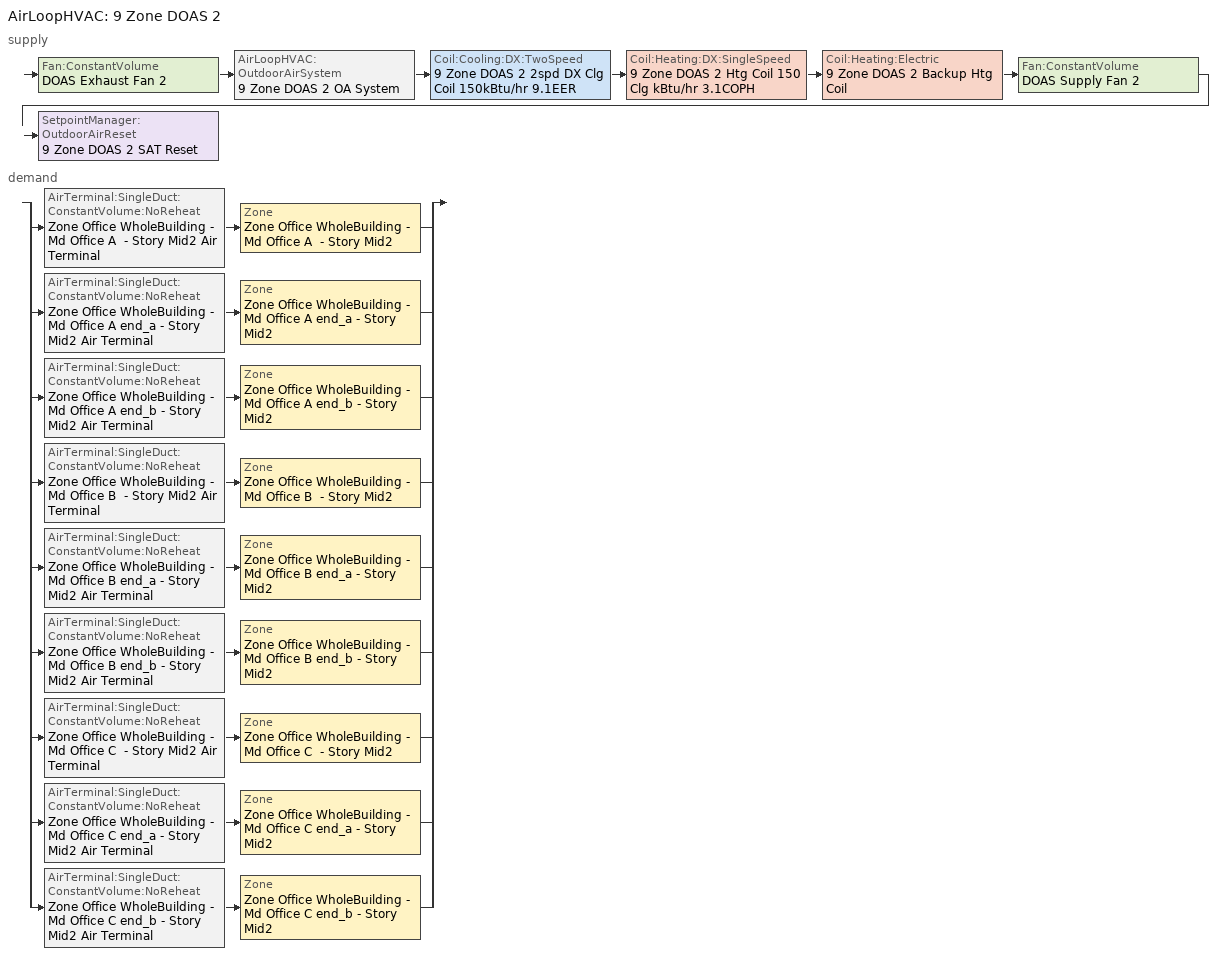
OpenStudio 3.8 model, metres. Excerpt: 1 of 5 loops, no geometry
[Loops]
AirLoopHVAC '9 Zone DOAS 2'
 supply: Fan:ConstantVolume 'DOAS Exhaust Fan 2' > AirLoopHVAC:OutdoorAirSystem '9 Zone DOAS 2 OA System' > Coil:Cooling:DX:TwoSpeed '9 Zone DOAS 2 2spd DX Clg Coil 150kBtu/hr 9.1EER' > Coil:Heating:DX:SingleSpeed '9 Zone DOAS 2 Htg Coil 150 Clg kBtu/hr 3.1COPH' > Coil:Heating:Electric '9 Zone DOAS 2 Backup Htg Coil' > Fan:ConstantVolume 'DOAS Supply Fan 2' > SetpointManager:OutdoorAirReset '9 Zone DOAS 2 SAT Reset'
 demand: split
  | AirTerminal:SingleDuct:ConstantVolume:NoReheat 'Zone Office WholeBuilding - Md Office A  - Story Mid2 Air Terminal' > Zone 'Zone Office WholeBuilding - Md Office A  - Story Mid2'
  | AirTerminal:SingleDuct:ConstantVolume:NoReheat 'Zone Office WholeBuilding - Md Office A end_a - Story Mid2 Air Terminal' > Zone 'Zone Office WholeBuilding - Md Office A end_a - Story Mid2'
  | AirTerminal:SingleDuct:ConstantVolume:NoReheat 'Zone Office WholeBuilding - Md Office A end_b - Story Mid2 Air Terminal' > Zone 'Zone Office WholeBuilding - Md Office A end_b - Story Mid2'
  | AirTerminal:SingleDuct:ConstantVolume:NoReheat 'Zone Office WholeBuilding - Md Office B  - Story Mid2 Air Terminal' > Zone 'Zone Office WholeBuilding - Md Office B  - Story Mid2'
  | AirTerminal:SingleDuct:ConstantVolume:NoReheat 'Zone Office WholeBuilding - Md Office B end_a - Story Mid2 Air Terminal' > Zone 'Zone Office WholeBuilding - Md Office B end_a - Story Mid2'
  | AirTerminal:SingleDuct:ConstantVolume:NoReheat 'Zone Office WholeBuilding - Md Office B end_b - Story Mid2 Air Terminal' > Zone 'Zone Office WholeBuilding - Md Office B end_b - Story Mid2'
  | AirTerminal:SingleDuct:ConstantVolume:NoReheat 'Zone Office WholeBuilding - Md Office C  - Story Mid2 Air Terminal' > Zone 'Zone Office WholeBuilding - Md Office C  - Story Mid2'
  | AirTerminal:SingleDuct:ConstantVolume:NoReheat 'Zone Office WholeBuilding - Md Office C end_a - Story Mid2 Air Terminal' > Zone 'Zone Office WholeBuilding - Md Office C end_a - Story Mid2'
  | AirTerminal:SingleDuct:ConstantVolume:NoReheat 'Zone Office WholeBuilding - Md Office C end_b - Story Mid2 Air Terminal' > Zone 'Zone Office WholeBuilding - Md Office C end_b - Story Mid2'
[Sizing:Zone] Zone Cooling Design Supply Air Temperature Input Method=SupplyAirTemperature; Zone Cooling Design Supply Air Temperature {C}=12.7778; Zone Cooling Design Supply Air Temperature Difference {deltaC}=11.11; Zone Heating Design Supply Air Temperature Input Method=SupplyAirTemperature; Zone Heating Design Supply Air Temperature {C}=40; Zone Heating Design Supply Air Temperature Difference {deltaC}=11.11; Zone Cooling Design Supply Air Humidity Ratio {kg-H2O/kg-air}=0.0085; Zone Heating Design Supply Air Humidity Ratio {kg-H2O/kg-air}=0.008; Cooling Design Air Flow Method=DesignDay; Heating Design Air Flow Method=DesignDay; Account for Dedicated Outdoor Air System=Yes; Dedicated Outdoor Air System Control Strategy=NeutralSupplyAir; Dedicated Outdoor Air Low Setpoint Temperature for Design {C}=15.556; Dedicated Outdoor Air High Setpoint Temperature for Design {C}=21.111; Zone Load Sizing Method=Sensible Load Only No Latent Load; Zone Latent Cooling Design Supply Air Humidity Ratio Input Method=HumidityRatioDifference; Zone Cooling Design Supply Air Humidity Ratio Difference {kgWater/kgDryAir}=0.005; Zone Latent Heating Design Supply Air Humidity Ratio Input Method=HumidityRatioDifference; Zone Humidification Design Supply Air Humidity Ratio Difference {kgWater/kgDryAir}=0.005
Zone Office WholeBuilding - Md Office A end_a - Story Mid2; Zone Office WholeBuilding - Md Office B end_a - Story Mid2; Zone Office WholeBuilding - Md Office C end_a - Story Mid2; Zone Office WholeBuilding - Md Office A  - Story Mid2; Zone Office WholeBuilding - Md Office B  - Story Mid2; Zone Office WholeBuilding - Md Office C  - Story Mid2; Zone Office WholeBuilding - Md Office A end_b - Story Mid2; Zone Office WholeBuilding - Md Office B end_b - Story Mid2; Zone Office WholeBuilding - Md Office C end_b - Story Mid2
[Zone equipment]
Zone Office WholeBuilding - Md Office A end_a - Story Mid2: Zone Office WholeBuilding - Md Office A end_a - Story Mid2 Air Terminal, Zone Office WholeBuilding - Md Office A end_a - Story Mid2 VRF Terminal Unit
Zone Office WholeBuilding - Md Office B end_a - Story Mid2: Zone Office WholeBuilding - Md Office B end_a - Story Mid2 Air Terminal, Zone Office WholeBuilding - Md Office B end_a - Story Mid2 VRF Terminal Unit
Zone Office WholeBuilding - Md Office C end_a - Story Mid2: Zone Office WholeBuilding - Md Office C end_a - Story Mid2 Air Terminal, Zone Office WholeBuilding - Md Office C end_a - Story Mid2 VRF Terminal Unit
Zone Office WholeBuilding - Md Office A  - Story Mid2: Zone Office WholeBuilding - Md Office A  - Story Mid2 Air Terminal, Zone Office WholeBuilding - Md Office A  - Story Mid2 VRF Terminal Unit
Zone Office WholeBuilding - Md Office B  - Story Mid2: Zone Office WholeBuilding - Md Office B  - Story Mid2 Air Terminal, Zone Office WholeBuilding - Md Office B  - Story Mid2 VRF Terminal Unit
Zone Office WholeBuilding - Md Office C  - Story Mid2: Zone Office WholeBuilding - Md Office C  - Story Mid2 Air Terminal, Zone Office WholeBuilding - Md Office C  - Story Mid2 VRF Terminal Unit
Zone Office WholeBuilding - Md Office A end_b - Story Mid2: Zone Office WholeBuilding - Md Office A end_b - Story Mid2 Air Terminal, Zone Office WholeBuilding - Md Office A end_b - Story Mid2 VRF Terminal Unit
Zone Office WholeBuilding - Md Office B end_b - Story Mid2: Zone Office WholeBuilding - Md Office B end_b - Story Mid2 Air Terminal, Zone Office WholeBuilding - Md Office B end_b - Story Mid2 VRF Terminal Unit
Zone Office WholeBuilding - Md Office C end_b - Story Mid2: Zone Office WholeBuilding - Md Office C end_b - Story Mid2 Air Terminal, Zone Office WholeBuilding - Md Office C end_b - Story Mid2 VRF Terminal Unit
[AirLoopHVAC]
9 Zone DOAS 2: Availability Schedule=9 Zone DOAS 2 Occ Sch; Design Supply Air Flow Rate {m3/s}=1.7698; Design Return Air Flow Fraction of Supply Air Flow=1
[Sizing:System]
9 Zone DOAS 2: Type of Load to Size On=VentilationRequirement; Design Outdoor Air Flow Rate {m3/s}=1.7698; Central Heating Maximum System Air Flow Ratio=1; Preheat Design Temperature {C}=7; Preheat Design Humidity Ratio {kg-H2O/kg-Air}=0.008; Precool Design Temperature {C}=12.8; Precool Design Humidity Ratio {kg-H2O/kg-Air}=0.008; Central Cooling Design Supply Air Temperature {C}=15.5556; Central Heating Design Supply Air Temperature {C}=21.1111; Sizing Option=Coincident; 100% Outdoor Air in Cooling=Yes; 100% Outdoor Air in Heating=Yes; Central Cooling Design Supply Air Humidity Ratio {kg-H2O/kg-Air}=0.0085; System Outdoor Air Method=ZoneSum; Zone Maximum Outdoor Air Fraction=1; Cooling Supply Air Flow Rate Per Floor Area {m3/s-m2}=0.00996765; Cooling Fraction of Autosized Cooling Supply Air Flow Rate=1; Cooling Supply Air Flow Rate Per Unit Cooling Capacity {m3/s-W}=3.94755e-05; Heating Supply Air Flow Rate Per Floor Area {m3/s-m2}=0.00996765; Heating Fraction of Autosized Heating Supply Air Flow Rate=1; Heating Fraction of Autosized Cooling Supply Air Flow Rate=1; Heating Supply Air Flow Rate Per Unit Heating Capacity {m3/s-W}=3.15882e-05; Cooling Design Capacity Method=CoolingDesignCapacity; Cooling Design Capacity {W}=43816.33; Cooling Design Capacity Per Floor Area {W/m2}=234.7; Fraction of Autosized Cooling Design Capacity=1; Heating Design Capacity Method=HeatingDesignCapacity; Heating Design Capacity {W}=56056.08; Heating Design Capacity Per Floor Area {W/m2}=157; Fraction of Autosized Heating Design Capacity=1; Central Cooling Capacity Control Method=OnOff; Occupant Diversity=1
[Fan:ConstantVolume] Availability Schedule=Always On Discrete; Fan Total Efficiency=0.56875; Pressure Rise {Pa}=622.722; Maximum Flow Rate {m3/s}=1.7698; Motor Efficiency=0.875; Motor In Airstream Fraction=1
DOAS Supply Fan 2; DOAS Exhaust Fan 2
[Coil:Heating:Electric]
9 Zone DOAS 2 Backup Htg Coil: Availability Schedule=Always On Discrete; Efficiency=1; Nominal Capacity {W}=56056.1
[Coil:Heating:DX:SingleSpeed]
9 Zone DOAS 2 Htg Coil 150 Clg kBtu/hr 3.1COPH: Availability Schedule=Always On Discrete; Rated Total Heating Capacity {W}=43948.4; Rated COP {W/W}=3.361; Rated Air Flow Rate {m3/s}=1.7698; Rated Supply Fan Power Per Volume Flow Rate 2017 {W/(m3/s)}=773.3; Rated Supply Fan Power Per Volume Flow Rate 2023 {W/(m3/s)}=934.4; Total Heating Capacity Function of Temperature Curve=DXHEAT-NECB2011-REF-CAPFT; Total Heating Capacity Function of Flow Fraction Curve=DXHEAT-NECB2011-REF-CAPFFLOW; Energy Input Ratio Function of Temperature Curve=DXHEAT-NECB2011-REF-EIRFT; Energy Input Ratio Function of Flow Fraction Curve=DXHEAT-NECB2011-REF-EIRFFLOW; Part Load Fraction Correlation Curve=DXHEAT-NECB2011-REF-PLFFPLR; Defrost Energy Input Ratio Function of Temperature Curve=9 Zone DOAS 2 Htg Coil Defrost EIR Func of Temp Curve; Defrost Strategy=ReverseCycle; Defrost Control=OnDemand; Defrost Time Period Fraction=0.166667; Resistive Defrost Heater Capacity {W}=2000
[Coil:Cooling:DX:TwoSpeed]
9 Zone DOAS 2 2spd DX Clg Coil 150kBtu/hr 9.1EER: Availability Schedule=Always On Discrete; Rated High Speed Total Cooling Capacity {W}=43948.4; Rated High Speed Sensible Heat Ratio=0.701083; Rated High Speed COP {W/W}=3.16622; Rated High Speed Air Flow Rate {m3/s}=1.7698; Rated High Speed Evaporator Fan Power Per Volume Flow Rate 2017 {W/(m3/s)}=773.3; Rated High Speed Evaporator Fan Power Per Volume Flow Rate 2023 {W/(m3/s)}=934.4; Unit Internal Static Air Pressure {Pa}=773.3; Total Cooling Capacity Function of Temperature Curve=HPACCoolCapFT; Total Cooling Capacity Function of Flow Fraction Curve=HPACCoolCapFFF; Energy Input Ratio Function of Temperature Curve=HPACCOOLEIRFT; Energy Input Ratio Function of Flow Fraction Curve=HPACCOOLEIRFFF; Part Load Fraction Correlation Curve=HPACCOOLPLFFPLR; Rated Low Speed Total Cooling Capacity {W}=14648; Rated Low Speed Sensible Heat Ratio=0.69; Rated Low Speed COP {W/W}=3.16622; Rated Low Speed Air Flow Rate {m3/s}=0.589875; Rated Low Speed Evaporator Fan Power Per Volume Flow Rate 2017 {W/(m3/s)}=773.3; Rated Low Speed Evaporator Fan Power Per Volume Flow Rate 2023 {W/(m3/s)}=934.4; Low Speed Total Cooling Capacity Function of Temperature Curve=HPACCoolCapFT; Low Speed Energy Input Ratio Function of Temperature Curve=HPACCOOLEIRFT; Condenser Type=AirCooled; Minimum Outdoor Dry-Bulb Temperature for Compressor Operation {C}=-25; High Speed Evaporative Condenser Effectiveness=0.9; High Speed Evaporative Condenser Air Flow Rate {m3/s}=Autosize; High Speed Evaporative Condenser Pump Rated Power Consumption {W}=Autosize; Low Speed Evaporative Condenser Effectiveness=0.9; Low Speed Evaporative Condenser Air Flow Rate {m3/s}=Autosize; Low Speed Evaporative Condenser Pump Rated Power Consumption {W}=Autosize; Basin Heater Capacity {W/K}=0; Basin Heater Setpoint Temperature {C}=2
[Controller:OutdoorAir]
9 Zone DOAS 2 Outdoor Air Controller: Minimum Outdoor Air Flow Rate {m3/s}=1.7698; Maximum Outdoor Air Flow Rate {m3/s}=1.7698; Economizer Control Type=NoEconomizer; Economizer Control Action Type=ModulateFlow; Lockout Type=LockoutWithCompressor; Minimum Limit Type=FixedMinimum; Minimum Outdoor Air Schedule=Always On Discrete; Minimum Fraction of Outdoor Air Schedule=Always On Discrete; Controller Mechanical Ventilation=9 Zone DOAS 2 Mechanical Ventilation Controller; High Humidity Control=No; Heat Recovery Bypass Control Type=BypassWhenWithinEconomizerLimits; Economizer Operation Staging=InterlockedWithMechanicalCooling
[Controller:MechanicalVentilation]
9 Zone DOAS 2 Mechanical Ventilation Controller: Availability Schedule=Always On Discrete; System Outdoor Air Method=ZoneSum
[AirLoopHVAC:OutdoorAirSystem]
9 Zone DOAS 2 OA System: Controller=9 Zone DOAS 2 Outdoor Air Controller
[SetpointManager:OutdoorAirReset]
9 Zone DOAS 2 SAT Reset: Control Variable=Temperature; Setpoint at Outdoor Low Temperature {C}=21.1111; Outdoor Low Temperature {C}=12.7778; Setpoint at Outdoor High Temperature {C}=15.5556; Outdoor High Temperature {C}=21.1111; Setpoint Node or NodeList=9 Zone DOAS 2 Supply Outlet Node
[AirTerminal:SingleDuct:ConstantVolume:NoReheat] Availability Schedule=Always On Discrete
Name | Maximum Air Flow Rate {m3/s}
Zone Office WholeBuilding - Md Office A  - Story Mid2 Air Terminal; Zone Office WholeBuilding - Md Office C  - Story Mid2 Air Terminal | 0.172635
Zone Office WholeBuilding - Md Office A end_a - Story Mid2 Air Terminal; Zone Office WholeBuilding - Md Office A end_b - Story Mid2 Air Terminal; Zone Office WholeBuilding - Md Office C end_a - Story Mid2 Air Terminal; Zone Office WholeBuilding - Md Office C end_b - Story Mid2 Air Terminal | 0.0106188
Zone Office WholeBuilding - Md Office B  - Story Mid2 Air Terminal | 1.23066
Zone Office WholeBuilding - Md Office B end_a - Story Mid2 Air Terminal; Zone Office WholeBuilding - Md Office B end_b - Story Mid2 Air Terminal | 0.0756985
[AirConditioner:VariableRefrigerantFlow]
9 Zone VRF System 2: Availability Schedule=Always On Discrete; Gross Rated Total Cooling Capacity {W}=207270; Gross Rated Cooling COP {W/W}=4.287; Minimum Outdoor Temperature in Cooling Mode {C}=-15; Maximum Outdoor Temperature in Cooling Mode {C}=50; Cooling Capacity Ratio Modifier Function of Low Temperature Curve=vrf_cool_cap_f_of_low_temp 2; Cooling Capacity Ratio Boundary Curve=vrf_cool_cap_ratio_boundary 2; Cooling Capacity Ratio Modifier Function of High Temperature Curve=vrf_cool_cap_f_of_high_temp 2; Cooling Energy Input Ratio Modifier Function of Low Temperature Curve=vrf_cool_eir_f_of_low_temp 4; Cooling Energy Input Ratio Boundary Curve=vrf_cool_eir_ratio_boundary 2; Cooling Energy Input Ratio Modifier Function of High Temperature Curve=vrf_cool_eir_f_of_high_temp 2; Cooling Energy Input Ratio Modifier Function of Low Part-Load Ratio Curve=vrf_cool_eir_f_of_low_temp 5; Cooling Energy Input Ratio Modifier Function of High Part-Load Ratio Curve=vrf_cooling_eir_high_plr 2; Cooling Combination Ratio Correction Factor Curve=vrf_cooling_comb_ratio 2; Cooling Part-Load Fraction Correlation Curve=vrf_cooling_cplffplr 2; Gross Rated Heating Capacity {W}=207270; Rated Heating Capacity Sizing Ratio {W/W}=1; Rated Heating COP {W/W}=4.147; Minimum Outdoor Temperature in Heating Mode {C}=-25; Maximum Outdoor Temperature in Heating Mode {C}=16.1; Heating Capacity Ratio Modifier Function of Low Temperature Curve=vrf_heat_cap_f_of_low_temp 2; Heating Capacity Ratio Boundary Curve=vrf_heat_cap_ratio_boundary 2; Heating Capacity Ratio Modifier Function of High Temperature Curve=vrf_heat_cap_f_of_high_temp 2; Heating Energy Input Ratio Modifier Function of Low Temperature Curve=vrf_heat_eir_f_of_low_temp 2; Heating Energy Input Ratio Boundary Curve=vrf_heat_eir_boundary 2; Heating Energy Input Ratio Modifier Function of High Temperature Curve=vrf_heat_eir_f_of_high_temp 2; Heating Performance Curve Outdoor Temperature Type=WetBulbTemperature; Heating Energy Input Ratio Modifier Function of Low Part-Load Ratio Curve=vrf_heating_eir_low_plr 2; Heating Energy Input Ratio Modifier Function of High Part-Load Ratio Curve=vrf_heating_eir_hi_plr 2; Heating Combination Ratio Correction Factor Curve=vrf_heating_comb_ratio 2; Heating Part-Load Fraction Correlation Curve=vrf_heating_cplffplr 2; Minimum Heat Pump Part-Load Ratio=0.25; Zone Name for Master Thermostat Location=Zone Office WholeBuilding - Md Office A  - Story Mid2; Master Thermostat Priority Control Type=LoadPriority; Heat Pump Waste Heat Recovery=Yes; Equivalent Piping Length used for Piping Correction Factor in Cooling Mode {m}=30.48; Vertical Height used for Piping Correction Factor {m}=10.668; Piping Correction Factor for Length in Cooling Mode Curve=Air Conditioner Variable Refrigerant Flow 1 CoolingLengthCorrectionFactor 2; Piping Correction Factor for Height in Cooling Mode Coefficient {1/m}=-0.000386; Equivalent Piping Length used for Piping Correction Factor in Heating Mode {m}=30.48; Piping Correction Factor for Height in Heating Mode Coefficient {1/m}=0; Crankcase Heater Power per Compressor {W}=15; Number of Compressors=3; Ratio of Compressor Size to Total Compressor Capacity {W/W}=0.33; Maximum Outdoor Dry-bulb Temperature for Crankcase Heater {C}=7; Defrost Strategy=ReverseCycle; Defrost Control=OnDemand; Defrost Energy Input Ratio Modifier Function of Temperature Curve=vrf_defrost_eir_f_of_temp 2; Defrost Time Period Fraction=0.058333; Resistive Defrost Heater Capacity {W}=1e-07; Maximum Outdoor Dry-bulb Temperature for Defrost Operation {C}=7; Water Condenser Volume Flow Rate {m3/s}=autosize; Evaporative Condenser Effectiveness=0.9; Evaporative Condenser Air Flow Rate {m3/s}=23.6287; Evaporative Condenser Pump Rated Power Consumption {W}=884.213; Basin Heater Capacity {W/K}=0; Basin Heater Setpoint Temperature {C}=2; Fuel Type=Electricity; Minimum Outdoor Temperature in Heat Recovery Mode {C}=-10; Maximum Outdoor Temperature in Heat Recovery Mode {C}=27.2; Initial Heat Recovery Cooling Capacity Fraction {W/W}=0.5; Heat Recovery Cooling Capacity Time Constant {hr}=0.083; Initial Heat Recovery Cooling Energy Fraction {W/W}=1; Heat Recovery Cooling Energy Time Constant {hr}=0; Initial Heat Recovery Heating Capacity Fraction {W/W}=0.5; Heat Recovery Heating Capacity Time Constant {hr}=0.083; Initial Heat Recovery Heating Energy Fraction {W/W}=0.5; Heat Recovery Heating Energy Time Constant {hr}=0
[ZoneHVAC:TerminalUnit:VariableRefrigerantFlow] Terminal Unit Availability schedule=Always On Discrete; Supply Air Fan Operating Mode Schedule=Always Off Discrete; Supply Air Fan Placement=DrawThrough; Zone Terminal Unit On Parasitic Electric Energy Use {W}=30; Zone Terminal Unit Off Parasitic Electric Energy Use {W}=20; Rated Total Heating Capacity Sizing Ratio {W/W}=1; Maximum Supply Air Temperature from Supplemental Heater {C}=Autosize; Maximum Outdoor Dry-Bulb Temperature for Supplemental Heater Operation {C}=21
Name | Supply Air Flow Rate During Cooling Operation {m3/s} | Supply Air Flow Rate When No Cooling is Needed {m3/s} | Supply Air Flow Rate During Heating Operation {m3/s} | Supply Air Flow Rate When No Heating is Needed {m3/s} | Outdoor Air Flow Rate During Cooling Operation {m3/s} | Outdoor Air Flow Rate During Heating Operation {m3/s} | Outdoor Air Flow Rate When No Cooling or Heating is Needed {m3/s} | Supply Air Fan | Cooling Coil | Heating Coil
Zone Office WholeBuilding - Md Office A  - Story Mid2 VRF Terminal Unit | 1.30433 | 1.30433 | 1.30433 | 1.30433 | 0.172635 | 0.172635 | 0.172635 | Zone Office WholeBuilding - Md Office A  - Story Mid2 VRF Unit Cycling Fan | Zone HVAC Terminal Unit Variable Refrigerant Flow 1 Cooling Coil 18 | Zone HVAC Terminal Unit Variable Refrigerant Flow 1 Heating Coil 18
Zone Office WholeBuilding - Md Office A end_a - Story Mid2 VRF Terminal Unit | 0.143898 | 0.143898 | 0.143898 | 0.143898 | 0.0106188 | 0.0106188 | 0.0106188 | Zone Office WholeBuilding - Md Office A end_a - Story Mid2 VRF Unit Cycling Fan | Zone HVAC Terminal Unit Variable Refrigerant Flow 1 Cooling Coil 19 | Zone HVAC Terminal Unit Variable Refrigerant Flow 1 Heating Coil 19
Zone Office WholeBuilding - Md Office A end_b - Story Mid2 VRF Terminal Unit | 0.123419 | 0.123419 | 0.123419 | 0.123419 | 0.0106188 | 0.0106188 | 0.0106188 | Zone Office WholeBuilding - Md Office A end_b - Story Mid2 VRF Unit Cycling Fan | Zone HVAC Terminal Unit Variable Refrigerant Flow 1 Cooling Coil 20 | Zone HVAC Terminal Unit Variable Refrigerant Flow 1 Heating Coil 20
Zone Office WholeBuilding - Md Office B  - Story Mid2 VRF Terminal Unit | 4.10549 | 4.10549 | 4.10549 | 4.10549 | 1.23066 | 1.23066 | 1.23066 | Zone Office WholeBuilding - Md Office B  - Story Mid2 VRF Unit Cycling Fan | Zone HVAC Terminal Unit Variable Refrigerant Flow 1 Cooling Coil 21 | Zone HVAC Terminal Unit Variable Refrigerant Flow 1 Heating Coil 21
Zone Office WholeBuilding - Md Office B end_a - Story Mid2 VRF Terminal Unit | 0.746824 | 0.746824 | 0.746824 | 0.746824 | 0.0756985 | 0.0756985 | 0.0756985 | Zone Office WholeBuilding - Md Office B end_a - Story Mid2 VRF Unit Cycling Fan | Zone HVAC Terminal Unit Variable Refrigerant Flow 1 Cooling Coil 22 | Zone HVAC Terminal Unit Variable Refrigerant Flow 1 Heating Coil 22
Zone Office WholeBuilding - Md Office B end_b - Story Mid2 VRF Terminal Unit | 0.675814 | 0.675814 | 0.675814 | 0.675814 | 0.0756985 | 0.0756985 | 0.0756985 | Zone Office WholeBuilding - Md Office B end_b - Story Mid2 VRF Unit Cycling Fan | Zone HVAC Terminal Unit Variable Refrigerant Flow 1 Cooling Coil 23 | Zone HVAC Terminal Unit Variable Refrigerant Flow 1 Heating Coil 23
Zone Office WholeBuilding - Md Office C  - Story Mid2 VRF Terminal Unit | 1.8407 | 1.8407 | 1.8407 | 1.8407 | 0.172635 | 0.172635 | 0.172635 | Zone Office WholeBuilding - Md Office C  - Story Mid2 VRF Unit Cycling Fan | Zone HVAC Terminal Unit Variable Refrigerant Flow 1 Cooling Coil 24 | Zone HVAC Terminal Unit Variable Refrigerant Flow 1 Heating Coil 24
Zone Office WholeBuilding - Md Office C end_a - Story Mid2 VRF Terminal Unit | 0.154835 | 0.154835 | 0.154835 | 0.154835 | 0.0106188 | 0.0106188 | 0.0106188 | Zone Office WholeBuilding - Md Office C end_a - Story Mid2 VRF Unit Cycling Fan | Zone HVAC Terminal Unit Variable Refrigerant Flow 1 Cooling Coil 25 | Zone HVAC Terminal Unit Variable Refrigerant Flow 1 Heating Coil 25
Zone Office WholeBuilding - Md Office C end_b - Story Mid2 VRF Terminal Unit | 0.169372 | 0.169372 | 0.169372 | 0.169372 | 0.0106188 | 0.0106188 | 0.0106188 | Zone Office WholeBuilding - Md Office C end_b - Story Mid2 VRF Unit Cycling Fan | Zone HVAC Terminal Unit Variable Refrigerant Flow 1 Cooling Coil 26 | Zone HVAC Terminal Unit Variable Refrigerant Flow 1 Heating Coil 26
[Coil:Cooling:DX:VariableRefrigerantFlow] Availability Schedule=Always On Discrete
Name | Rated Total Cooling Capacity {W} | Rated Sensible Heat Ratio | Rated Air Flow Rate {m3/s} | Cooling Capacity Ratio Modifier Function of Temperature Curve | Cooling Capacity Modifier Curve Function of Flow Fraction
Zone HVAC Terminal Unit Variable Refrigerant Flow 1 Cooling Coil 18 | 27980.2 | 0.749706 | 1.30433 | VRFTUCoolCapFT 18 | VRFACCoolCapFFF 18
Zone HVAC Terminal Unit Variable Refrigerant Flow 1 Cooling Coil 19 | 2901.66 | 0.772816 | 0.143898 | VRFTUCoolCapFT 19 | VRFACCoolCapFFF 19
Zone HVAC Terminal Unit Variable Refrigerant Flow 1 Cooling Coil 20 | 2533.64 | 0.766461 | 0.123419 | VRFTUCoolCapFT 20 | VRFACCoolCapFFF 20
Zone HVAC Terminal Unit Variable Refrigerant Flow 1 Cooling Coil 21 | 101949 | 0.701083 | 4.10549 | VRFTUCoolCapFT 21 | VRFACCoolCapFFF 21
Zone HVAC Terminal Unit Variable Refrigerant Flow 1 Cooling Coil 22 | 14795.5 | 0.780201 | 0.746824 | VRFTUCoolCapFT 22 | VRFACCoolCapFFF 22
Zone HVAC Terminal Unit Variable Refrigerant Flow 1 Cooling Coil 23 | 14336.4 | 0.753893 | 0.675814 | VRFTUCoolCapFT 23 | VRFACCoolCapFFF 23
Zone HVAC Terminal Unit Variable Refrigerant Flow 1 Cooling Coil 24 | 36427.5 | 0.780528 | 1.8407 | VRFTUCoolCapFT 24 | VRFACCoolCapFFF 24
Zone HVAC Terminal Unit Variable Refrigerant Flow 1 Cooling Coil 25 | 2974 | 0.792854 | 0.154835 | VRFTUCoolCapFT 25 | VRFACCoolCapFFF 25
Zone HVAC Terminal Unit Variable Refrigerant Flow 1 Cooling Coil 26 | 3371.8 | 0.777712 | 0.169372 | VRFTUCoolCapFT 26 | VRFACCoolCapFFF 26
[Coil:Heating:DX:VariableRefrigerantFlow] Availability Schedule=Always On Discrete
Name | Rated Total Heating Capacity {W} | Rated Air Flow Rate {m3/s} | Heating Capacity Ratio Modifier Function of Temperature Curve | Heating Capacity Modifier Function of Flow Fraction Curve
Zone HVAC Terminal Unit Variable Refrigerant Flow 1 Heating Coil 18 | 27980.2 | 1.30433 | Coil Heating DX Variable Refrigerant Flow 1 VRFTUHeatCAPFT 18 | Coil Heating DX Variable Refrigerant Flow 1 VRFACCoolCapFFF 18
Zone HVAC Terminal Unit Variable Refrigerant Flow 1 Heating Coil 19 | 2901.66 | 0.143898 | Coil Heating DX Variable Refrigerant Flow 1 VRFTUHeatCAPFT 19 | Coil Heating DX Variable Refrigerant Flow 1 VRFACCoolCapFFF 19
Zone HVAC Terminal Unit Variable Refrigerant Flow 1 Heating Coil 20 | 2533.64 | 0.123419 | Coil Heating DX Variable Refrigerant Flow 1 VRFTUHeatCAPFT 20 | Coil Heating DX Variable Refrigerant Flow 1 VRFACCoolCapFFF 20
Zone HVAC Terminal Unit Variable Refrigerant Flow 1 Heating Coil 21 | 101949 | 4.10549 | Coil Heating DX Variable Refrigerant Flow 1 VRFTUHeatCAPFT 21 | Coil Heating DX Variable Refrigerant Flow 1 VRFACCoolCapFFF 21
Zone HVAC Terminal Unit Variable Refrigerant Flow 1 Heating Coil 22 | 14795.5 | 0.746824 | Coil Heating DX Variable Refrigerant Flow 1 VRFTUHeatCAPFT 22 | Coil Heating DX Variable Refrigerant Flow 1 VRFACCoolCapFFF 22
Zone HVAC Terminal Unit Variable Refrigerant Flow 1 Heating Coil 23 | 14336.4 | 0.675814 | Coil Heating DX Variable Refrigerant Flow 1 VRFTUHeatCAPFT 23 | Coil Heating DX Variable Refrigerant Flow 1 VRFACCoolCapFFF 23
Zone HVAC Terminal Unit Variable Refrigerant Flow 1 Heating Coil 24 | 36427.5 | 1.8407 | Coil Heating DX Variable Refrigerant Flow 1 VRFTUHeatCAPFT 24 | Coil Heating DX Variable Refrigerant Flow 1 VRFACCoolCapFFF 24
Zone HVAC Terminal Unit Variable Refrigerant Flow 1 Heating Coil 25 | 2974 | 0.154835 | Coil Heating DX Variable Refrigerant Flow 1 VRFTUHeatCAPFT 25 | Coil Heating DX Variable Refrigerant Flow 1 VRFACCoolCapFFF 25
Zone HVAC Terminal Unit Variable Refrigerant Flow 1 Heating Coil 26 | 3371.8 | 0.169372 | Coil Heating DX Variable Refrigerant Flow 1 VRFTUHeatCAPFT 26 | Coil Heating DX Variable Refrigerant Flow 1 VRFACCoolCapFFF 26
[Fan:OnOff] Availability Schedule=Always On Discrete; Fan Total Efficiency=0.1595; Pressure Rise {Pa}=300; Motor Efficiency=0.29; Motor In Airstream Fraction=1
Name | Maximum Flow Rate {m3/s} | Fan Power Ratio Function of Speed Ratio Curve | Fan Efficiency Ratio Function of Speed Ratio Curve
Zone Office WholeBuilding - Md Office A  - Story Mid2 VRF Unit Cycling Fan | 1.30433 | Fan On Off Power Curve 18 | Fan On Off Efficiency Curve 18
Zone Office WholeBuilding - Md Office A end_a - Story Mid2 VRF Unit Cycling Fan | 0.143898 | Fan On Off Power Curve 19 | Fan On Off Efficiency Curve 19
Zone Office WholeBuilding - Md Office A end_b - Story Mid2 VRF Unit Cycling Fan | 0.123419 | Fan On Off Power Curve 20 | Fan On Off Efficiency Curve 20
Zone Office WholeBuilding - Md Office B  - Story Mid2 VRF Unit Cycling Fan | 4.10549 | Fan On Off Power Curve 21 | Fan On Off Efficiency Curve 21
Zone Office WholeBuilding - Md Office B end_a - Story Mid2 VRF Unit Cycling Fan | 0.746824 | Fan On Off Power Curve 22 | Fan On Off Efficiency Curve 22
Zone Office WholeBuilding - Md Office B end_b - Story Mid2 VRF Unit Cycling Fan | 0.675814 | Fan On Off Power Curve 23 | Fan On Off Efficiency Curve 23
Zone Office WholeBuilding - Md Office C  - Story Mid2 VRF Unit Cycling Fan | 1.8407 | Fan On Off Power Curve 24 | Fan On Off Efficiency Curve 24
Zone Office WholeBuilding - Md Office C end_a - Story Mid2 VRF Unit Cycling Fan | 0.154835 | Fan On Off Power Curve 25 | Fan On Off Efficiency Curve 25
Zone Office WholeBuilding - Md Office C end_b - Story Mid2 VRF Unit Cycling Fan | 0.169372 | Fan On Off Power Curve 26 | Fan On Off Efficiency Curve 26
[Schedule:Ruleset]
9 Zone DOAS 2 Occ Sch: Default Day Schedule=9 Zone DOAS 2 Occ Sch Default; Summer Design Day Schedule=9 Zone DOAS 2 Occ Sch Summer Design Day; Winter Design Day Schedule=9 Zone DOAS 2 Occ Sch Winter Design Day
[Schedule:Day]
9 Zone DOAS 2 Occ Sch Default: 7, 0, 0, 18, 0, 1, 24, 0, 0
9 Zone DOAS 2 Occ Sch Winter Design Day; 9 Zone DOAS 2 Occ Sch Summer Design Day: 24, 0, 1
9 Zone DOAS 2 Occ Sch Saturday: 9, 30, 0, 13, 15, 1, 24, 0, 0
9 Zone DOAS 2 Occ Sch Sunday: 24, 0, 0
[Schedule:Rule] Schedule Ruleset=9 Zone DOAS 2 Occ Sch; Date Specification Type=DateRange; Start Month=1; Start Day=1; End Month=12; End Day=31
Name | Rule Order | Day Schedule | Apply Saturday | Apply Sunday
9 Zone DOAS 2 Occ Sch Saturday Rule | 1 | 9 Zone DOAS 2 Occ Sch Saturday | Yes
9 Zone DOAS 2 Occ Sch Sunday Rule | 0 | 9 Zone DOAS 2 Occ Sch Sunday |  | Yes
[Schedule:Constant]
Name | Value
Always On Discrete | 1
Always Off Discrete | 0
[Curve:Biquadratic]
Name | Coefficient1 Constant | Coefficient2 x | Coefficient3 x**2 | Coefficient4 y | Coefficient5 y**2 | Coefficient6 x*y | Minimum Value of x | Maximum Value of x | Minimum Value of y | Maximum Value of y | Minimum Curve Output | Maximum Curve Output
9 Zone DOAS 2 Htg Coil Defrost EIR Func of Temp Curve; HPACCOOLEIRFT | 0.297145 | 0.0430933 | -0.000748766 | 0.00597727 | 0.000482112 | -0.000956448 | 12.77778 | 23.88889 | 21.11111 | 46.11111
Air Conditioner Variable Refrigerant Flow 1 CoolingLengthCorrectionFactor 2 | 2.03882 | -0.00242606 | 3.5512e-06 | -1.68581 | 0.668703 | -4.5706e-05 | 7.62 | 182.88 | 0.8 | 1.5
vrf_cool_cap_f_of_low_temp 2 | -1.69653 | 0.207248 | -0.00343146 | 0.0163816 | -6.73872e-05 | -0.000849848 | 13.9 | 23.9 | -5 | 43.3 | 0.59 | 1.33
vrf_cool_cap_f_of_high_temp 2 | 0.686736 | 0.0207631 | 0.0005447 | -0.0016218 | -4.259e-07 | -0.0003392 | 15 | 24 | 16 | 43
vrf_cool_eir_f_of_low_temp 4 | -1.61908 | 0.185965 | -0.0038961 | -0.00901995 | 0.0003034 | 0.000476049 | 13.9 | 23.9 | -5 | 43.3 | 0.27 | 1.15
vrf_cool_eir_f_of_high_temp 2 | -1.43951 | 0.161985 | -0.00349118 | 0.0269443 | 0.000134616 | -0.000671494 | 15 | 23.9 | 16.8 | 43.3
vrf_heat_cap_f_of_low_temp 2 | 0.98322 | 0.0157168 | -0.000835032 | 0.0522939 | -0.000531556 | -0.00190606 | 16.1 | 23.9 | -25 | 13.3 | 0.515152 | 1.2
vrf_heat_cap_f_of_high_temp 2 | 2.58599 | -0.0953227 | 0.000955329 | 0 | 0 | 0 | 21.1 | 27.2 | -944 | 15
vrf_heat_eir_f_of_low_temp 2 | 0.75683 | 0.04575 | -0.00136357 | 0.0554885 | -0.00120701 | -0.00303329 | 16.1 | 23.9 | -25 | 13.3 | 0.7 | 1.184
vrf_heat_eir_f_of_high_temp 2 | 1.38857 | -0.0229771 | 0.000537274 | -0.0273937 | 0.000403043 | -5.9786e-05 | 21.1 | 27.2 | 0 | 1
vrf_defrost_eir_f_of_temp 2 | -1.61908 | 0.185965 | -0.0038961 | -0.00901995 | 0.0003034 | 0.000476049 | 13.9 | 23.9 | -5 | 50 | 0.27 | 1.155
VRFTUCoolCapFT 18; VRFTUCoolCapFT 19; VRFTUCoolCapFT 20; VRFTUCoolCapFT 21; VRFTUCoolCapFT 22; VRFTUCoolCapFT 23; VRFTUCoolCapFT 24; VRFTUCoolCapFT 25; VRFTUCoolCapFT 26 | 0.0585884 | 0.0587397 | -0.000210275 | 0.010937 | -0.000121955 | -0.000524662 | 15 | 23.89 | 20 | 43.33 | 0.8083 | 1.2583
Coil Heating DX Variable Refrigerant Flow 1 VRFTUHeatCAPFT 18; Coil Heating DX Variable Refrigerant Flow 1 VRFTUHeatCAPFT 19; Coil Heating DX Variable Refrigerant Flow 1 VRFTUHeatCAPFT 20; Coil Heating DX Variable Refrigerant Flow 1 VRFTUHeatCAPFT 21; Coil Heating DX Variable Refrigerant Flow 1 VRFTUHeatCAPFT 22; Coil Heating DX Variable Refrigerant Flow 1 VRFTUHeatCAPFT 23; Coil Heating DX Variable Refrigerant Flow 1 VRFTUHeatCAPFT 24; Coil Heating DX Variable Refrigerant Flow 1 VRFTUHeatCAPFT 25; Coil Heating DX Variable Refrigerant Flow 1 VRFTUHeatCAPFT 26 | 0.375444 | 0.0668191 | -0.00194171 | 0.0442618 | -0.000400958 | -0.00148198 | 21.11 | 27.22 | -15 | 18.33 | 0.6074 | 1
HPACCoolCapFT | 0.766956 | 0.0107756 | -4.14703e-05 | 0.00134961 | -0.000261144 | 0.000457488 | 12.77778 | 23.88889 | 21.11111 | 46.11111
[Curve:Cubic]
Name | Coefficient1 Constant | Coefficient2 x | Coefficient3 x**2 | Coefficient4 x**3 | Minimum Value of x | Maximum Value of x | Minimum Curve Output | Maximum Curve Output
vrf_cool_cap_ratio_boundary 2 | 25.73 | -0.0315004 | -0.014166 | 0 | 11 | 30
vrf_cool_eir_ratio_boundary 2 | 25.7347 | -0.0315004 | -0.014166 | 0 | 15 | 24
vrf_cool_eir_f_of_low_temp 5 | 0.0734992 | 0.334783 | 0.591613 | 0 | 0.25 | 1 | 0 | 1
vrf_cooling_eir_high_plr 2; vrf_heating_eir_hi_plr 2 | 1 | 0 | 0 | 0 | 1 | 1.5
vrf_cooling_comb_ratio 2 | 0.24034 | -0.21873 | 1.97941 | -1.02636 | 0.5 | 2 | 0.5 | 1.056
vrf_cooling_cplffplr 2; vrf_heating_cplffplr 2 | 0.85 | 0.15 | 0 | 0 | 1 | 1
vrf_heat_cap_ratio_boundary 2; vrf_heat_eir_boundary 2 | 58.577 | -3.0255 | 0.0193 | 0 | 15 | 23.9
vrf_heating_eir_low_plr 2 | 0.0724907 | 0.65819 | 0.26926 | 0 | 0.25 | 1 | 0 | 1
vrf_heating_comb_ratio 2 | 0.62115 | -1.55798 | 3.36817 | -1.4224 | 0.5 | 2 | 0.5 | 1.155
Fan On Off Efficiency Curve 18; Fan On Off Efficiency Curve 19; Fan On Off Efficiency Curve 20; Fan On Off Efficiency Curve 21; Fan On Off Efficiency Curve 22; Fan On Off Efficiency Curve 23; Fan On Off Efficiency Curve 24; Fan On Off Efficiency Curve 25; Fan On Off Efficiency Curve 26 | 1 | 0 | 0 | 0 | 0 | 1
DXHEAT-NECB2011-REF-CAPFT | 0.729 | 0.0319 | 0.000136 | -8.75e-06 | -20 | 20
DXHEAT-NECB2011-REF-CAPFFLOW | 0.84 | 0.16 | 0 | 0 | 0.5 | 1.5
DXHEAT-NECB2011-REF-EIRFT | 1.2183 | -0.03612 | 0.00142 | -2.68e-05 | -20 | 20
DXHEAT-NECB2011-REF-PLFFPLR | 0.3696 | 2.3362 | -2.9577 | 1.2596 | 0.7 | 1
[Curve:Quadratic]
Name | Coefficient1 Constant | Coefficient2 x | Coefficient3 x**2 | Minimum Value of x | Maximum Value of x
VRFACCoolCapFFF 18; Coil Heating DX Variable Refrigerant Flow 1 VRFACCoolCapFFF 18; VRFACCoolCapFFF 19; Coil Heating DX Variable Refrigerant Flow 1 VRFACCoolCapFFF 19; VRFACCoolCapFFF 20; Coil Heating DX Variable Refrigerant Flow 1 VRFACCoolCapFFF 20; VRFACCoolCapFFF 21; Coil Heating DX Variable Refrigerant Flow 1 VRFACCoolCapFFF 21; VRFACCoolCapFFF 22; Coil Heating DX Variable Refrigerant Flow 1 VRFACCoolCapFFF 22; VRFACCoolCapFFF 23; Coil Heating DX Variable Refrigerant Flow 1 VRFACCoolCapFFF 23; VRFACCoolCapFFF 24; Coil Heating DX Variable Refrigerant Flow 1 VRFACCoolCapFFF 24; VRFACCoolCapFFF 25; Coil Heating DX Variable Refrigerant Flow 1 VRFACCoolCapFFF 25; VRFACCoolCapFFF 26; Coil Heating DX Variable Refrigerant Flow 1 VRFACCoolCapFFF 26; HPACCoolCapFFF | 0.8 | 0.2 | 0 | 0.5 | 1.5
DXHEAT-NECB2011-REF-EIRFFLOW | 1.3824 | -0.4336 | 0.0512 | 0 | 1
HPACCOOLEIRFFF | 1.156 | -0.1816 | 0.0256 | 0.5 | 1.5
HPACCOOLPLFFPLR | 0.85 | 0.15 | 0 | 0 | 1
[Curve:Exponent] Coefficient1 Constant=1; Coefficient2 Constant=0; Coefficient3 Constant=0; Minimum Value of x=0; Maximum Value of x=1
Fan On Off Power Curve 18; Fan On Off Power Curve 19; Fan On Off Power Curve 20; Fan On Off Power Curve 21; Fan On Off Power Curve 22; Fan On Off Power Curve 23; Fan On Off Power Curve 24; Fan On Off Power Curve 25; Fan On Off Power Curve 26
